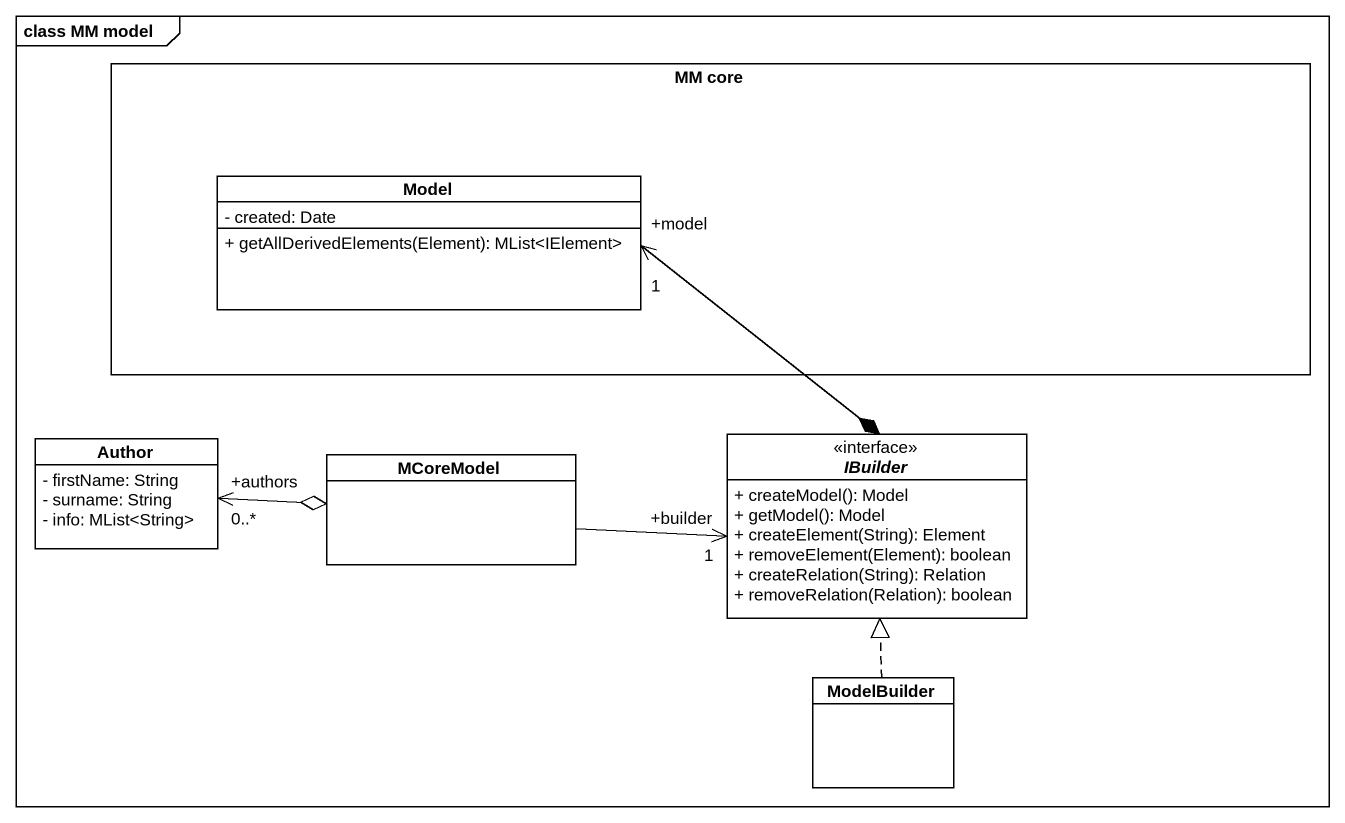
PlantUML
@startuml
mainframe class MM model
hide circle
hide empty members
skinparam classAttributeIconSize 0
rectangle "MM core" as MM_core {
  class Model {
    - created: Date
    + getAllDerivedElements(Element): MList<IElement>
  }
}
class Author {
  - firstName: String
  - surname: String
  - info: MList<String>
}
interface IBuilder <<interface>> {
  + createModel(): Model
  + getModel(): Model
  + createElement(String): Element
  + removeElement(Element): boolean
  + createRelation(String): Relation
  + removeRelation(Relation): boolean
}
class MCoreModel
class ModelBuilder
Model "+model\n1" <--* IBuilder
Author "+authors\n0..*" <-right-o MCoreModel
MCoreModel -right-> "+builder\n1" IBuilder
ModelBuilder .up.|> IBuilder
@enduml
